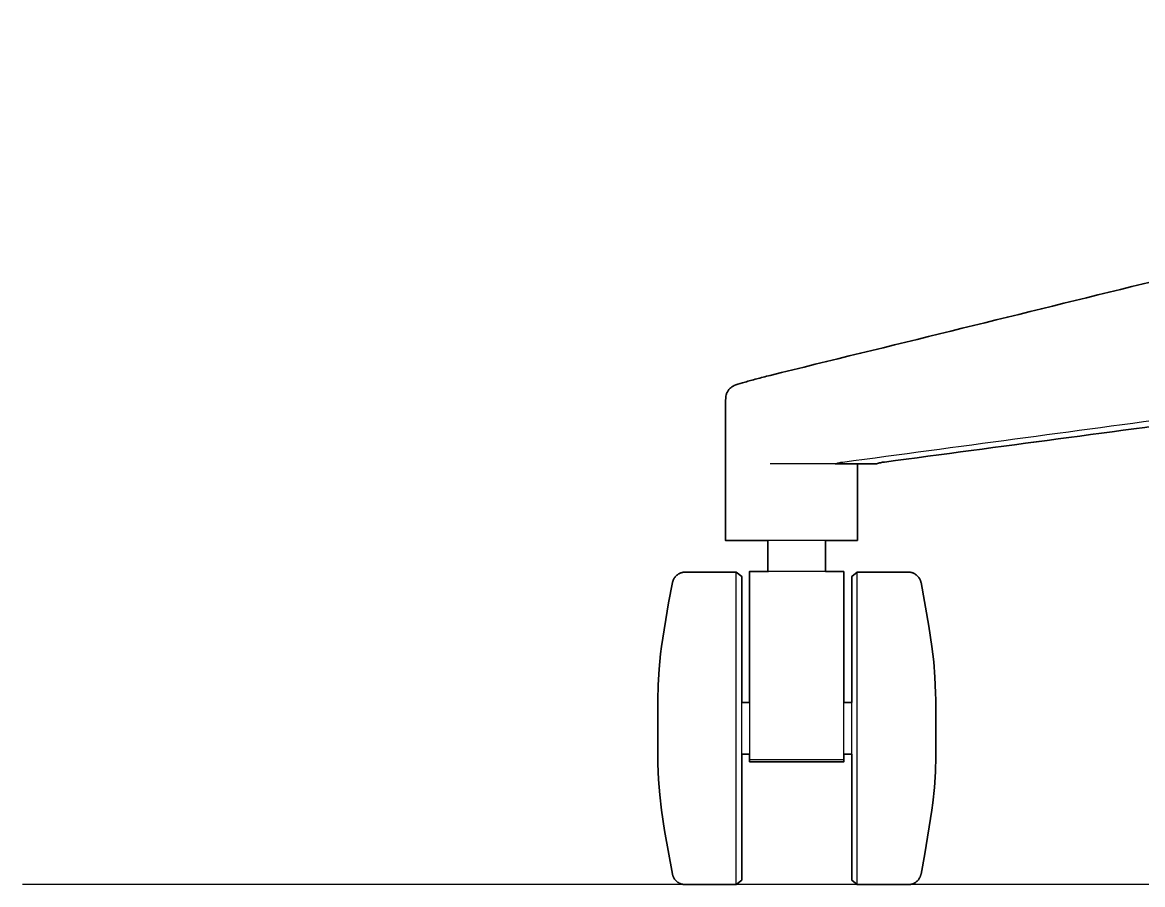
# Model space of a CAD drawing. Header units: millimetres. Extents: x 0 to 2114, y 0 to 2886.
# Drawn here: x 0 to 213.8, y 0 to 164.5 of the extents above; entities that cross this region are included whole.
import ezdxf

# ---------------------------------------------------------------- set-up
doc = ezdxf.new("R2010")
doc.units = ezdxf.units.MM
doc.layers.add('Blocks', color=7, linetype='Continuous')
for name, color, linetype, lineweight, true_color in [('Blocks$Inner', 7, 'Continuous', 25, 0x007f00), ('Blocks$Outline', 7, 'Continuous', 35, 0xff3f3f), ('Groud', 7, 'Continuous', 25, 0x243775)]:
    doc.layers.add(name, color=color, linetype=linetype, lineweight=lineweight, true_color=true_color)

# ---------------------------------------------------------------- blocks, each defined once
blk = doc.blocks.new('Verus Stool Office Chair Back')
at = {"layer": 'Blocks$Inner'}
for p, q in [((155.13, 80.28), (159.38, 80.28)), ((163, 80.28), (159.02, 80.28)), ((142.25, 65.67), (142.25, 59.58)), ((153.27, 59.76), (153.27, 65.67)), ((137.26, 0.87), (137.26, 58.75)), ((158.26, 53.22), (158.26, 58.75)), ((159.3, 0), (159.3, 59.62)), ((138.76, 34.71), (137.26, 34.71)), ((158.26, 34.71), (156.76, 34.71)), ((137.26, 24.91), (138.76, 24.91)), ((156.76, 24.91), (158.26, 24.91)), ((158.26, 0.87), (158.26, 6.39))]:
    blk.add_line(p, q, dxfattribs=at)
for points in [[(159.38, 65.67), (142.68, 65.67), (134.15, 65.67), (134.14, 92.28)], [(163, 80.28), (155.08, 80.28), (142.68, 80.28)], [(158.97, 65.67), (159.38, 65.67), (159.38, 80.28), (158.97, 80.28)], [(121.26, 24.45), (121.26, 24.49), (121.26, 24.52), (121.26, 24.55), (121.26, 24.6), (121.26, 24.66), (121.26, 24.72), (121.26, 24.79), (121.26, 24.87), (121.26, 24.96), (121.26, 25.05), (121.26, 25.16), (121.26, 25.27), (121.26, 25.38), (121.26, 25.51), (121.26, 25.64), (121.26, 25.78), (121.26, 25.92), (121.26, 26.07), (121.26, 26.23), (121.26, 26.39), (121.26, 26.56), (121.26, 26.73), (121.26, 26.91), (121.26, 27.09), (121.26, 27.28), (121.26, 27.47), (121.26, 27.67), (121.26, 27.87), (121.26, 28.07), (121.26, 28.27), (121.26, 28.48), (121.26, 28.69), (121.26, 28.9), (121.26, 29.11), (121.26, 29.32), (121.26, 29.54), (121.26, 29.75), (121.26, 29.97), (121.26, 30.18), (121.26, 30.39), (121.26, 30.61), (121.26, 30.82), (121.26, 31.03), (121.26, 31.23), (121.26, 31.44), (121.26, 31.64), (121.26, 31.84), (121.26, 32.04), (121.26, 32.23), (121.26, 32.42), (121.26, 32.61), (121.26, 32.79), (121.26, 32.96), (121.26, 33.13), (121.26, 33.3), (121.26, 33.46), (121.26, 33.61), (121.26, 33.76), (121.26, 33.9), (121.26, 34.04), (121.26, 34.17), (121.26, 34.29), (121.26, 34.4), (121.26, 34.51), (121.26, 34.61), (121.26, 34.7), (121.26, 34.78), (121.26, 34.86), (121.26, 34.93), (121.26, 34.99), (121.26, 35.04), (121.26, 35.08), (121.26, 35.12), (121.26, 35.17), (121.32, 38.13), (121.49, 41.08), (121.79, 44.03), (121.97, 45.45), (123.31, 53.77), (124.05, 57.62), (124.07, 57.71), (124.09, 57.81), (124.12, 57.91), (124.16, 58), (124.19, 58.09), (124.23, 58.18), (124.28, 58.27), (124.32, 58.36), (124.38, 58.45), (124.43, 58.53), (124.49, 58.61), (124.55, 58.69), (124.61, 58.77), (124.68, 58.84), (124.75, 58.91), (124.82, 58.98), (124.9, 59.04), (124.98, 59.11), (125.06, 59.16), (125.14, 59.22), (125.22, 59.27), (125.31, 59.32), (125.4, 59.37), (125.49, 59.41), (125.58, 59.45), (125.67, 59.48), (125.77, 59.51), (125.86, 59.54), (125.96, 59.56), (126.06, 59.58), (126.16, 59.6), (126.26, 59.61), (126.36, 59.61), (126.46, 59.62), (126.49, 59.62), (136.23, 59.62)], [(121.26, 35.17), (121.26, 35.14), (121.26, 35.12), (121.26, 35.1), (121.26, 35.06), (121.26, 35.02), (121.26, 34.96), (121.26, 34.9), (121.26, 34.83), (121.26, 34.75), (121.26, 34.66), (121.26, 34.56), (121.26, 34.46), (121.26, 34.35), (121.26, 34.23), (121.26, 34.11), (121.26, 33.98), (121.26, 33.84), (121.26, 33.69), (121.26, 33.54), (121.26, 33.39), (121.26, 33.22), (121.26, 33.06), (121.26, 32.88), (121.26, 32.7), (121.26, 32.52), (121.26, 32.34), (121.26, 32.14), (121.26, 31.95), (121.26, 31.75), (121.26, 31.55), (121.26, 31.35), (121.26, 31.14), (121.26, 30.93), (121.26, 30.72), (121.26, 30.51), (121.26, 30.29), (121.26, 30.08), (121.26, 29.87), (121.26, 29.65), (121.26, 29.44), (121.26, 29.22), (121.26, 29.01), (121.26, 28.8), (121.26, 28.59), (121.26, 28.38), (121.26, 28.18), (121.26, 27.97), (121.26, 27.77), (121.26, 27.58), (121.26, 27.38), (121.26, 27.2), (121.26, 27.01), (121.26, 26.83), (121.26, 26.65), (121.26, 26.48), (121.26, 26.32), (121.26, 26.16), (121.26, 26), (121.26, 25.86), (121.26, 25.71), (121.26, 25.58), (121.26, 25.45), (121.26, 25.33), (121.26, 25.21), (121.26, 25.11), (121.26, 25.01), (121.26, 24.92), (121.26, 24.83), (121.26, 24.76), (121.26, 24.69), (121.26, 24.63), (121.26, 24.58), (121.26, 24.54), (121.26, 24.5), (121.26, 24.48), (121.26, 24.45), (121.27, 23.01), (121.39, 20.06), (121.62, 17.11), (121.97, 14.17), (122.55, 10.29), (124.05, 2), (124.05, 1.97), (124.08, 1.87), (124.1, 1.78), (124.13, 1.68), (124.17, 1.59), (124.2, 1.5), (124.25, 1.41), (124.29, 1.32), (124.34, 1.23), (124.39, 1.14), (124.45, 1.06), (124.51, 0.98), (124.57, 0.9), (124.63, 0.83), (124.7, 0.76), (124.77, 0.69), (124.85, 0.62), (124.92, 0.55), (125, 0.49), (125.08, 0.43), (125.17, 0.38), (125.25, 0.33), (125.34, 0.28), (125.43, 0.24), (125.52, 0.2), (125.61, 0.16), (125.7, 0.13), (125.8, 0.1), (125.9, 0.07), (125.99, 0.05), (126.09, 0.03), (126.19, 0.02), (126.29, 0.01), (126.39, 0), (126.49, 0), (136.23, 0), (136.23, 59.62), (137.26, 58.75), (137.26, 53.22)], [(174.27, 24.45), (174.27, 24.49), (174.27, 24.52), (174.27, 24.55), (174.27, 24.6), (174.27, 24.66), (174.27, 24.72), (174.27, 24.79), (174.27, 24.87), (174.27, 24.96), (174.27, 25.05), (174.27, 25.16), (174.27, 25.27), (174.27, 25.38), (174.27, 25.51), (174.27, 25.64), (174.27, 25.78), (174.27, 25.92), (174.27, 26.07), (174.27, 26.23), (174.27, 26.39), (174.27, 26.56), (174.27, 26.73), (174.27, 26.91), (174.27, 27.09), (174.27, 27.28), (174.27, 27.47), (174.27, 27.67), (174.27, 27.87), (174.27, 28.07), (174.27, 28.27), (174.27, 28.48), (174.27, 28.69), (174.27, 28.9), (174.27, 29.11), (174.27, 29.32), (174.27, 29.54), (174.27, 29.75), (174.27, 29.97), (174.27, 30.18), (174.27, 30.39), (174.27, 30.61), (174.27, 30.82), (174.27, 31.03), (174.27, 31.23), (174.27, 31.44), (174.27, 31.64), (174.27, 31.84), (174.27, 32.04), (174.27, 32.23), (174.27, 32.42), (174.27, 32.61), (174.27, 32.79), (174.27, 32.96), (174.27, 33.13), (174.27, 33.3), (174.27, 33.46), (174.27, 33.61), (174.27, 33.76), (174.27, 33.9), (174.27, 34.04), (174.27, 34.17), (174.27, 34.29), (174.27, 34.4), (174.27, 34.51), (174.27, 34.61), (174.27, 34.7), (174.27, 34.78), (174.27, 34.86), (174.27, 34.93), (174.27, 34.99), (174.27, 35.04), (174.27, 35.08), (174.27, 35.12), (174.27, 35.14), (174.27, 35.17)], [(138.76, 23.84), (138.76, 23.43), (156.76, 23.43), (156.76, 23.84)], [(136.23, 0), (137.26, 0.87), (137.26, 6.39)]]:
    blk.add_lwpolyline(points, dxfattribs=at)
for points in [[(138.76, 23.84), (156.76, 23.84), (156.76, 59.76), (138.76, 59.76)], [(158.26, 0.87), (158.26, 58.75), (159.3, 59.62), (169.04, 59.62), (169.14, 59.62), (169.24, 59.61), (169.34, 59.6), (169.44, 59.59), (169.53, 59.57), (169.63, 59.55), (169.73, 59.52), (169.82, 59.49), (169.92, 59.46), (170.01, 59.42), (170.1, 59.38), (170.19, 59.34), (170.28, 59.29), (170.36, 59.24), (170.45, 59.18), (170.53, 59.12), (170.61, 59.06), (170.68, 59), (170.76, 58.93), (170.83, 58.86), (170.89, 58.79), (170.96, 58.71), (171.02, 58.64), (171.08, 58.56), (171.14, 58.47), (171.19, 58.39), (171.24, 58.3), (171.28, 58.21), (171.32, 58.12), (171.36, 58.03), (171.39, 57.94), (171.43, 57.84), (171.45, 57.74), (171.47, 57.65), (171.48, 57.62), (172.97, 49.32), (173.55, 45.45), (173.91, 42.51), (174.14, 39.56), (174.26, 36.6), (174.27, 35.17), (174.27, 35.13), (174.27, 35.1), (174.27, 35.06), (174.27, 35.02), (174.27, 34.96), (174.27, 34.9), (174.27, 34.83), (174.27, 34.75), (174.27, 34.66), (174.27, 34.56), (174.27, 34.46), (174.27, 34.35), (174.27, 34.23), (174.27, 34.11), (174.27, 33.98), (174.27, 33.84), (174.27, 33.69), (174.27, 33.54), (174.27, 33.39), (174.27, 33.22), (174.27, 33.06), (174.27, 32.88), (174.27, 32.7), (174.27, 32.52), (174.27, 32.34), (174.27, 32.14), (174.27, 31.95), (174.27, 31.75), (174.27, 31.55), (174.27, 31.35), (174.27, 31.14), (174.27, 30.93), (174.27, 30.72), (174.27, 30.51), (174.27, 30.29), (174.27, 30.08), (174.27, 29.87), (174.27, 29.65), (174.27, 29.44), (174.27, 29.22), (174.27, 29.01), (174.27, 28.8), (174.27, 28.59), (174.27, 28.38), (174.27, 28.18), (174.27, 27.97), (174.27, 27.77), (174.27, 27.58), (174.27, 27.38), (174.27, 27.2), (174.27, 27.01), (174.27, 26.83), (174.27, 26.65), (174.27, 26.48), (174.27, 26.32), (174.27, 26.16), (174.27, 26), (174.27, 25.86), (174.27, 25.71), (174.27, 25.58), (174.27, 25.45), (174.27, 25.33), (174.27, 25.21), (174.27, 25.11), (174.27, 25.01), (174.27, 24.92), (174.27, 24.83), (174.27, 24.76), (174.27, 24.69), (174.27, 24.63), (174.27, 24.58), (174.27, 24.54), (174.27, 24.5), (174.27, 24.48), (174.27, 24.45), (174.21, 21.49), (174.03, 18.54), (173.74, 15.59), (173.55, 14.17), (172.22, 5.85), (171.48, 2), (171.46, 1.9), (171.43, 1.81), (171.4, 1.71), (171.37, 1.62), (171.34, 1.53), (171.29, 1.43), (171.25, 1.34), (171.2, 1.26), (171.15, 1.17), (171.1, 1.09), (171.04, 1.01), (170.98, 0.93), (170.92, 0.85), (170.85, 0.78), (170.78, 0.71), (170.71, 0.64), (170.63, 0.57), (170.55, 0.51), (170.47, 0.45), (170.39, 0.4), (170.3, 0.35), (170.22, 0.3), (170.13, 0.25), (170.04, 0.21), (169.95, 0.17), (169.85, 0.14), (169.76, 0.11), (169.66, 0.08), (169.57, 0.06), (169.47, 0.04), (169.37, 0.02), (169.27, 0.01), (169.17, 0), (169.07, 0), (169.04, 0), (159.3, 0)]]:
    blk.add_lwpolyline(points, close=True, dxfattribs=at)
for points in [[(142.68, 97.14), (165.68, 102.79), (211.69, 114.1), (280.7, 131.03), (349.72, 147.98), (395.78, 159.02), (418.82, 164.49)], [(136.11, 95.33), (136.62, 95.5), (137.82, 95.86), (140.07, 96.48), (141.79, 96.91), (142.68, 97.14)], [(155.08, 80.28), (155.32, 80.36), (155.81, 80.5), (156.31, 80.59), (156.57, 80.62)], [(164.51, 80.62), (164.25, 80.59), (163.74, 80.5), (163.24, 80.36), (163, 80.28)]]:
    blk.add_open_spline(points, degree=3, dxfattribs=at)
for points, knots in [([(134.14, 92.28), (134.24, 93.23), (134.31, 93.48), (134.43, 93.79), (134.54, 94.02), (134.67, 94.23), (134.86, 94.51), (135.27, 94.94), (135.74, 95.2), (136.11, 95.33)], [0.6237441, 0.6237441, 0.6237441, 0.6237441, 0.7070775, 0.7487441, 0.7904108, 0.8320775, 0.8737441, 0.9570775, 1.1237441, 1.1237441, 1.1237441, 1.1237441]), ([(156.57, 80.62), (178.42, 83.56), (212.35, 88.12), (246.27, 92.67), (258.34, 94.29)], [1, 1, 1, 1, 1.25, 1.3880819, 1.3880819, 1.3880819, 1.3880819]), ([(258.33, 93.1), (249.13, 91.87), (217.85, 87.72), (186.58, 83.56), (164.51, 80.62)], [0.6457608, 0.6457608, 0.6457608, 0.6457608, 0.75, 1, 1, 1, 1])]:
    blk.add_open_spline(points, degree=3, knots=knots, dxfattribs=at)
at = {"layer": 'Blocks$Outline'}
for points in [[(134.14, 92.28), (134.15, 65.67), (142.25, 65.67)], [(159.38, 65.67), (159.38, 80.28)], [(142.25, 65.67), (142.25, 59.76)], [(153.27, 59.76), (153.27, 65.67)], [(153.27, 65.67), (158.97, 65.67)], [(158.97, 65.67), (159.38, 65.67)], [(124.07, 57.71), (124.05, 57.62)], [(124.09, 57.81), (124.07, 57.71)], [(124.12, 57.91), (124.09, 57.81)], [(124.16, 58), (124.12, 57.91)], [(124.19, 58.09), (124.16, 58)], [(124.23, 58.18), (124.19, 58.09)], [(124.28, 58.27), (124.23, 58.18)], [(124.32, 58.36), (124.28, 58.27)], [(124.38, 58.45), (124.32, 58.36)], [(124.43, 58.53), (124.38, 58.45)], [(124.49, 58.61), (124.43, 58.53)], [(124.55, 58.69), (124.49, 58.61)], [(124.61, 58.77), (124.55, 58.69)], [(124.68, 58.84), (124.61, 58.77)], [(124.75, 58.91), (124.68, 58.84)], [(124.82, 58.98), (124.75, 58.91)], [(124.9, 59.04), (124.82, 58.98)], [(124.98, 59.11), (124.9, 59.04)], [(125.06, 59.16), (124.98, 59.11)], [(125.14, 59.22), (125.06, 59.16)], [(125.22, 59.27), (125.14, 59.22)], [(125.31, 59.32), (125.22, 59.27)], [(125.4, 59.37), (125.31, 59.32)], [(125.49, 59.41), (125.4, 59.37)], [(125.58, 59.45), (125.49, 59.41)], [(125.67, 59.48), (125.58, 59.45)], [(125.77, 59.51), (125.67, 59.48)], [(125.86, 59.54), (125.77, 59.51)], [(125.96, 59.56), (125.86, 59.54)], [(126.06, 59.58), (125.96, 59.56)], [(126.16, 59.6), (126.06, 59.58)], [(126.26, 59.61), (126.16, 59.6)], [(126.36, 59.61), (126.26, 59.61)], [(126.46, 59.62), (126.36, 59.61)], [(126.49, 59.62), (126.46, 59.62)], [(136.23, 59.62), (126.49, 59.62)], [(137.26, 58.75), (136.23, 59.62)], [(137.26, 53.22), (137.26, 58.75)], [(142.25, 59.76), (138.76, 59.76), (138.76, 34.71)], [(156.76, 59.76), (153.27, 59.76)], [(156.76, 34.71), (156.76, 59.76)], [(159.3, 59.62), (158.26, 58.75)], [(158.26, 58.75), (158.26, 53.22)], [(169.04, 59.62), (159.3, 59.62)], [(169.14, 59.62), (169.04, 59.62)], [(169.24, 59.61), (169.14, 59.62)], [(169.34, 59.6), (169.24, 59.61)], [(169.44, 59.59), (169.34, 59.6)], [(169.53, 59.57), (169.44, 59.59)], [(169.63, 59.55), (169.53, 59.57)], [(169.73, 59.52), (169.63, 59.55)], [(169.82, 59.49), (169.73, 59.52)], [(169.92, 59.46), (169.82, 59.49)], [(170.01, 59.42), (169.92, 59.46)], [(170.1, 59.38), (170.01, 59.42)], [(170.19, 59.34), (170.1, 59.38)], [(170.28, 59.29), (170.19, 59.34)], [(170.36, 59.24), (170.28, 59.29)], [(170.45, 59.18), (170.36, 59.24)], [(170.53, 59.12), (170.45, 59.18)], [(170.61, 59.06), (170.53, 59.12)], [(170.68, 59), (170.61, 59.06)], [(170.76, 58.93), (170.68, 59)], [(170.83, 58.86), (170.76, 58.93)], [(170.89, 58.79), (170.83, 58.86)], [(170.96, 58.71), (170.89, 58.79)], [(171.02, 58.64), (170.96, 58.71)], [(171.08, 58.56), (171.02, 58.64)], [(171.14, 58.47), (171.08, 58.56)], [(171.19, 58.39), (171.14, 58.47)], [(171.24, 58.3), (171.19, 58.39)], [(171.28, 58.21), (171.24, 58.3)], [(171.32, 58.12), (171.28, 58.21)], [(171.36, 58.03), (171.32, 58.12)], [(171.39, 57.94), (171.36, 58.03)], [(171.43, 57.84), (171.39, 57.94)], [(171.45, 57.74), (171.43, 57.84)], [(171.47, 57.65), (171.45, 57.74)], [(124.05, 57.62), (123.31, 53.77)], [(171.48, 57.62), (171.47, 57.65)], [(172.97, 49.32), (171.48, 57.62)], [(123.31, 53.77), (121.97, 45.45)], [(137.26, 34.71), (137.26, 53.22)], [(158.26, 53.22), (158.26, 34.71)], [(173.55, 45.45), (172.97, 49.32)], [(121.97, 45.45), (121.79, 44.03)], [(173.91, 42.51), (173.55, 45.45)], [(121.79, 44.03), (121.49, 41.08)], [(121.49, 41.08), (121.32, 38.13)], [(174.14, 39.56), (173.91, 42.51)], [(174.26, 36.6), (174.14, 39.56)], [(121.32, 38.13), (121.26, 35.17)], [(174.27, 35.17), (174.26, 36.6)], [(121.26, 35.17), (121.26, 35.13)], [(121.26, 35.13), (121.26, 35.1)], [(121.26, 35.1), (121.26, 35.06)], [(121.26, 35.06), (121.26, 35.02)], [(121.26, 35.02), (121.26, 34.96)], [(121.26, 34.96), (121.26, 34.9)], [(121.26, 34.9), (121.26, 34.83)], [(121.26, 34.83), (121.26, 34.75)], [(121.26, 34.75), (121.26, 34.66)], [(121.26, 34.66), (121.26, 34.56)], [(121.26, 34.56), (121.26, 34.46)], [(121.26, 34.46), (121.26, 34.35)], [(121.26, 34.35), (121.26, 34.23)], [(121.26, 34.23), (121.26, 34.11)], [(138.76, 34.71), (137.26, 34.71)], [(158.26, 34.71), (156.76, 34.71)], [(174.27, 35.13), (174.27, 35.17)], [(174.27, 35.1), (174.27, 35.13)], [(174.27, 35.06), (174.27, 35.1)], [(174.27, 35.02), (174.27, 35.06)], [(174.27, 34.96), (174.27, 35.02)], [(174.27, 34.9), (174.27, 34.96)], [(174.27, 34.83), (174.27, 34.9)], [(174.27, 34.75), (174.27, 34.83)], [(174.27, 34.66), (174.27, 34.75)], [(174.27, 34.56), (174.27, 34.66)], [(174.27, 34.46), (174.27, 34.56)], [(174.27, 34.35), (174.27, 34.46)], [(174.27, 34.23), (174.27, 34.35)], [(174.27, 34.11), (174.27, 34.23)], [(121.26, 34.11), (121.26, 33.98)], [(121.26, 33.98), (121.26, 33.84)], [(121.26, 33.84), (121.26, 33.69)], [(121.26, 33.69), (121.26, 33.54)], [(121.26, 33.54), (121.26, 33.39)], [(121.26, 33.39), (121.26, 33.22)], [(121.26, 33.22), (121.26, 33.06)], [(121.26, 33.06), (121.26, 32.88)], [(121.26, 32.88), (121.26, 32.7)], [(121.26, 32.7), (121.26, 32.52)], [(121.26, 32.52), (121.26, 32.34)], [(121.26, 32.34), (121.26, 32.14)], [(121.26, 32.14), (121.26, 31.95)], [(174.27, 33.98), (174.27, 34.11)], [(174.27, 33.84), (174.27, 33.98)], [(174.27, 33.69), (174.27, 33.84)], [(174.27, 33.54), (174.27, 33.69)], [(174.27, 33.39), (174.27, 33.54)], [(174.27, 33.22), (174.27, 33.39)], [(174.27, 33.06), (174.27, 33.22)], [(174.27, 32.88), (174.27, 33.06)], [(174.27, 32.7), (174.27, 32.88)], [(174.27, 32.52), (174.27, 32.7)], [(174.27, 32.34), (174.27, 32.52)], [(174.27, 32.14), (174.27, 32.34)], [(174.27, 31.95), (174.27, 32.14)], [(121.26, 31.95), (121.26, 31.75)], [(121.26, 31.75), (121.26, 31.55)], [(121.26, 31.55), (121.26, 31.35)], [(121.26, 31.35), (121.26, 31.14)], [(121.26, 31.14), (121.26, 30.93)], [(121.26, 30.93), (121.26, 30.72)], [(121.26, 30.72), (121.26, 30.51)], [(121.26, 30.51), (121.26, 30.29)], [(121.26, 30.29), (121.26, 30.08)], [(121.26, 30.08), (121.26, 29.87)], [(174.27, 31.75), (174.27, 31.95)], [(174.27, 31.55), (174.27, 31.75)], [(174.27, 31.35), (174.27, 31.55)], [(174.27, 31.14), (174.27, 31.35)], [(174.27, 30.93), (174.27, 31.14)], [(174.27, 30.72), (174.27, 30.93)], [(174.27, 30.51), (174.27, 30.72)], [(174.27, 30.29), (174.27, 30.51)], [(174.27, 30.08), (174.27, 30.29)], [(174.27, 29.87), (174.27, 30.08)], [(121.26, 29.87), (121.26, 29.65)], [(121.26, 29.65), (121.26, 29.44)], [(121.26, 29.44), (121.26, 29.22)], [(121.26, 29.22), (121.26, 29.01)], [(121.26, 29.01), (121.26, 28.8)], [(121.26, 28.8), (121.26, 28.59)], [(121.26, 28.59), (121.26, 28.38)], [(121.26, 28.38), (121.26, 28.18)], [(121.26, 28.18), (121.26, 27.97)], [(121.26, 27.97), (121.26, 27.77)], [(174.27, 29.65), (174.27, 29.87)], [(174.27, 29.44), (174.27, 29.65)], [(174.27, 29.22), (174.27, 29.44)], [(174.27, 29.01), (174.27, 29.22)], [(174.27, 28.8), (174.27, 29.01)], [(174.27, 28.59), (174.27, 28.8)], [(174.27, 28.38), (174.27, 28.59)], [(174.27, 28.18), (174.27, 28.38)], [(174.27, 27.97), (174.27, 28.18)], [(174.27, 27.77), (174.27, 27.97)], [(121.26, 27.77), (121.26, 27.58)], [(121.26, 27.58), (121.26, 27.38)], [(121.26, 27.38), (121.26, 27.2)], [(121.26, 27.2), (121.26, 27.01)], [(121.26, 27.01), (121.26, 26.83)], [(121.26, 26.83), (121.26, 26.65)], [(121.26, 26.65), (121.26, 26.48)], [(121.26, 26.48), (121.26, 26.32)], [(121.26, 26.32), (121.26, 26.16)], [(121.26, 26.16), (121.26, 26)], [(121.26, 26), (121.26, 25.86)], [(121.26, 25.86), (121.26, 25.71)], [(121.26, 25.71), (121.26, 25.58)], [(174.27, 27.58), (174.27, 27.77)], [(174.27, 27.38), (174.27, 27.58)], [(174.27, 27.2), (174.27, 27.38)], [(174.27, 27.01), (174.27, 27.2)], [(174.27, 26.83), (174.27, 27.01)], [(174.27, 26.65), (174.27, 26.83)], [(174.27, 26.48), (174.27, 26.65)], [(174.27, 26.32), (174.27, 26.48)], [(174.27, 26.16), (174.27, 26.32)], [(174.27, 26), (174.27, 26.16)], [(174.27, 25.86), (174.27, 26)], [(174.27, 25.71), (174.27, 25.86)], [(174.27, 25.58), (174.27, 25.71)], [(121.26, 25.58), (121.26, 25.45)], [(121.26, 25.45), (121.26, 25.33)], [(121.26, 25.33), (121.26, 25.21)], [(121.26, 25.21), (121.26, 25.11)], [(121.26, 25.11), (121.26, 25.01)], [(121.26, 25.01), (121.26, 24.92)], [(121.26, 24.92), (121.26, 24.83)], [(121.26, 24.83), (121.26, 24.76)], [(121.26, 24.76), (121.26, 24.69)], [(121.26, 24.69), (121.26, 24.63)], [(121.26, 24.63), (121.26, 24.58)], [(121.26, 24.58), (121.26, 24.54)], [(121.26, 24.54), (121.26, 24.5)], [(121.26, 24.5), (121.26, 24.48)], [(121.26, 24.48), (121.26, 24.45)], [(121.26, 24.45), (121.27, 23.01)], [(137.26, 6.39), (137.26, 24.91)], [(137.26, 24.91), (138.76, 24.91)], [(138.76, 24.91), (138.76, 23.84), (138.76, 23.43), (156.76, 23.43), (156.76, 23.84), (156.76, 24.91)], [(156.76, 24.91), (158.26, 24.91)], [(158.26, 24.91), (158.26, 6.39)], [(174.21, 21.49), (174.27, 24.45)], [(174.27, 25.45), (174.27, 25.58)], [(174.27, 25.33), (174.27, 25.45)], [(174.27, 25.21), (174.27, 25.33)], [(174.27, 25.11), (174.27, 25.21)], [(174.27, 25.01), (174.27, 25.11)], [(174.27, 24.92), (174.27, 25.01)], [(174.27, 24.83), (174.27, 24.92)], [(174.27, 24.76), (174.27, 24.83)], [(174.27, 24.69), (174.27, 24.76)], [(174.27, 24.63), (174.27, 24.69)], [(174.27, 24.58), (174.27, 24.63)], [(174.27, 24.54), (174.27, 24.58)], [(174.27, 24.5), (174.27, 24.54)], [(174.27, 24.48), (174.27, 24.5)], [(174.27, 24.45), (174.27, 24.48)], [(121.27, 23.01), (121.39, 20.06)], [(174.03, 18.54), (174.21, 21.49)], [(121.39, 20.06), (121.62, 17.11)], [(121.62, 17.11), (121.97, 14.17)], [(173.74, 15.59), (174.03, 18.54)], [(173.55, 14.17), (173.74, 15.59)], [(121.97, 14.17), (122.55, 10.29)], [(172.22, 5.85), (173.55, 14.17)], [(122.55, 10.29), (124.05, 2)], [(137.26, 0.87), (137.26, 6.39)], [(158.26, 6.39), (158.26, 0.87)], [(171.48, 2), (172.22, 5.85)], [(124.05, 2), (124.05, 1.97)], [(124.05, 1.97), (124.08, 1.87)], [(124.08, 1.87), (124.1, 1.78)], [(124.1, 1.78), (124.13, 1.68)], [(124.13, 1.68), (124.17, 1.59)], [(124.17, 1.59), (124.2, 1.5)], [(124.2, 1.5), (124.25, 1.41)], [(124.25, 1.41), (124.29, 1.32)], [(124.29, 1.32), (124.34, 1.23)], [(124.34, 1.23), (124.39, 1.14)], [(124.39, 1.14), (124.45, 1.06)], [(124.45, 1.06), (124.51, 0.98)], [(124.51, 0.98), (124.57, 0.9)], [(124.57, 0.9), (124.63, 0.83)], [(124.63, 0.83), (124.7, 0.76)], [(124.7, 0.76), (124.77, 0.69)], [(124.77, 0.69), (124.85, 0.62)], [(124.85, 0.62), (124.92, 0.55)], [(124.92, 0.55), (125, 0.49)], [(125, 0.49), (125.08, 0.43)], [(125.08, 0.43), (125.17, 0.38)], [(125.17, 0.38), (125.25, 0.33)], [(125.25, 0.33), (125.34, 0.28)], [(125.34, 0.28), (125.43, 0.24)], [(125.43, 0.24), (125.52, 0.2)], [(125.52, 0.2), (125.61, 0.16)], [(125.61, 0.16), (125.7, 0.13)], [(125.7, 0.13), (125.8, 0.1)], [(125.8, 0.1), (125.9, 0.07)], [(125.9, 0.07), (125.99, 0.05)], [(125.99, 0.05), (126.09, 0.03)], [(126.09, 0.03), (126.19, 0.02)], [(126.19, 0.02), (126.29, 0.01)], [(126.29, 0.01), (126.39, 0)], [(126.39, 0), (126.49, 0)], [(126.49, 0), (136.23, 0)], [(136.23, 0), (137.26, 0.87)], [(158.26, 0.87), (159.3, 0)], [(159.3, 0), (169.04, 0)], [(169.04, 0), (169.07, 0)], [(169.07, 0), (169.17, 0)], [(169.17, 0), (169.27, 0.01)], [(169.27, 0.01), (169.37, 0.02)], [(169.37, 0.02), (169.47, 0.04)], [(169.47, 0.04), (169.57, 0.06)], [(169.57, 0.06), (169.66, 0.08)], [(169.66, 0.08), (169.76, 0.11)], [(169.76, 0.11), (169.85, 0.14)], [(169.85, 0.14), (169.95, 0.17)], [(169.95, 0.17), (170.04, 0.21)], [(170.04, 0.21), (170.13, 0.25)], [(170.13, 0.25), (170.22, 0.3)], [(170.22, 0.3), (170.3, 0.35)], [(170.3, 0.35), (170.39, 0.4)], [(170.39, 0.4), (170.47, 0.45)], [(170.47, 0.45), (170.55, 0.51)], [(170.55, 0.51), (170.63, 0.57)], [(170.63, 0.57), (170.71, 0.64)], [(170.71, 0.64), (170.78, 0.71)], [(170.78, 0.71), (170.85, 0.78)], [(170.85, 0.78), (170.92, 0.85)], [(170.92, 0.85), (170.98, 0.93)], [(170.98, 0.93), (171.04, 1.01)], [(171.04, 1.01), (171.1, 1.09)], [(171.1, 1.09), (171.15, 1.17)], [(171.15, 1.17), (171.2, 1.26)], [(171.2, 1.26), (171.25, 1.34)], [(171.25, 1.34), (171.29, 1.43)], [(171.29, 1.43), (171.34, 1.53)], [(171.34, 1.53), (171.37, 1.62)], [(171.37, 1.62), (171.4, 1.71)], [(171.4, 1.71), (171.43, 1.81)], [(171.43, 1.81), (171.46, 1.9)], [(171.46, 1.9), (171.48, 2)]]:
    blk.add_lwpolyline(points, dxfattribs=at)
for points, knots in [([(418.82, 164.49), (418.82, 164.49), (418.82, 164.49), (418.82, 164.49), (395.78, 159.02), (349.72, 147.98), (280.7, 131.03), (211.69, 114.1), (165.68, 102.79), (142.68, 97.14), (141.79, 96.91), (140.07, 96.48), (137.82, 95.86), (136.62, 95.5), (136.11, 95.33), (135.74, 95.2), (135.27, 94.94), (134.86, 94.51), (134.67, 94.23), (134.54, 94.02), (134.43, 93.79), (134.31, 93.48), (134.24, 93.23), (134.14, 92.28)], [-2, -2, -2, -2, -2, -2, -2, -1.75, -1.5, -1.25, -1, -1, -1, -0.666667, -0.333333, 0, 0, 0, 0.166667, 0.25, 0.291667, 0.333333, 0.375, 0.416667, 0.5, 0.5, 0.5, 0.5]), ([(159.38, 80.28), (160.58, 80.28), (161.79, 80.28), (163, 80.28), (163.24, 80.36), (163.74, 80.5), (164.25, 80.59), (164.51, 80.62), (186.58, 83.56), (217.76, 87.71), (248.93, 91.85), (258.04, 93.06)], [-5.620013, -5.620013, -5.620013, -5.620013, -2, -2, -2, -1.5, -1, -1, -1, -0.75, -0.646866, -0.646866, -0.646866, -0.646866])]:
    blk.add_open_spline(points, degree=3, knots=knots, dxfattribs=at)

msp = doc.modelspace()

# ---------------------------------------------------------------- linework, layer by layer
at = {"layer": 'Groud'}
msp.add_lwpolyline([(942.25, 0), (0, 0)], dxfattribs=at)

# ---------------------------------------------------------------- block references
at = {"layer": 'Blocks'}
msp.add_blockref('Verus Stool Office Chair Back', (0, 0), dxfattribs=at)

doc.saveas('drawing.dxf')
